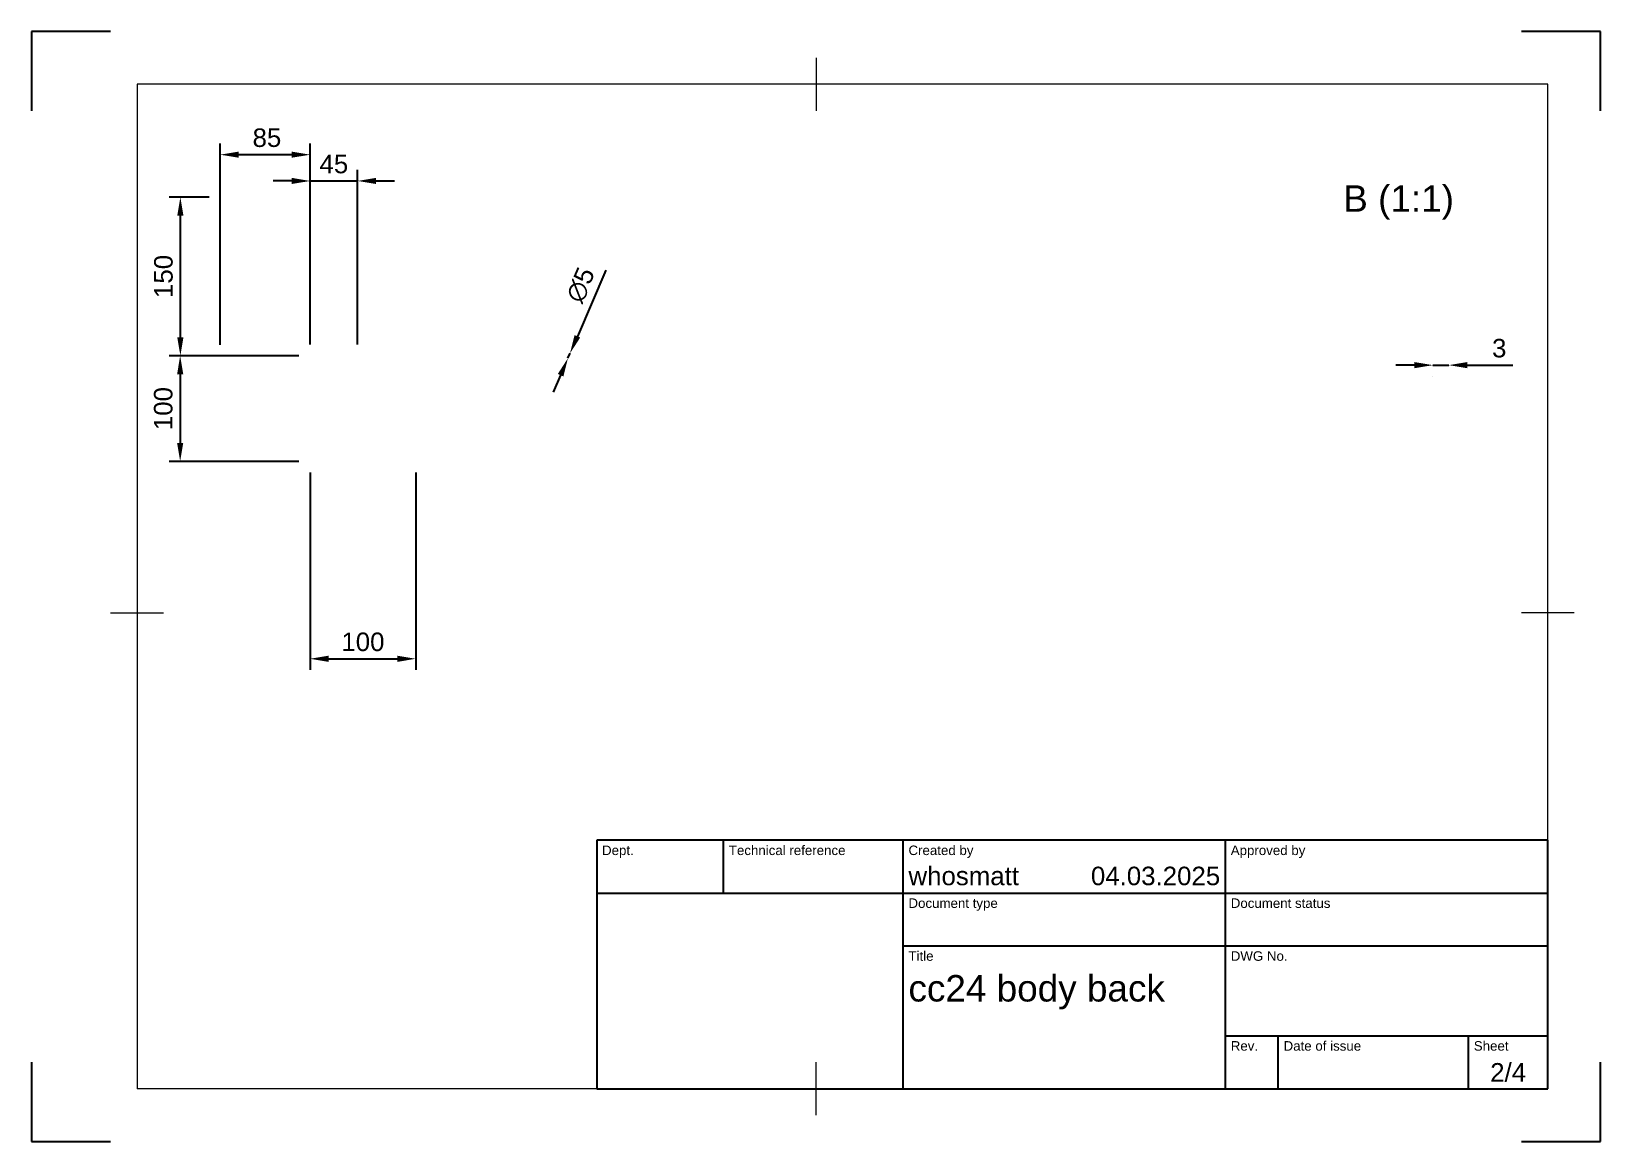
# Paper-space layout 'Sheet2' of a CAD drawing. Header units: millimetres. Extents: x 0 to 297, y 0 to 210.
import ezdxf
from ezdxf.enums import TextEntityAlignment as Align

# ---------------------------------------------------------------- set-up
doc = ezdxf.new("R2010")
doc.units = ezdxf.units.MM
doc.header["$LTSCALE"] = 0.75
for name, color, linetype, lineweight in [('BORDER', 7, 'Continuous', 18), ('FD_Dimensions', 7, 'Continuous', 18), ('TITLEBLOCK', 7, 'Continuous', 25), ('View Labels', 7, 'Continuous', 18)]:
    doc.layers.add(name, color=color, linetype=linetype, lineweight=lineweight)
doc.styles.add('FusionTitle', font='arial.ttf')
doc.styles.get("Standard").update_dxf_attribs({"font": 'arial.ttf'})
doc.dimstyles.new('Dim-ISO-25', dxfattribs={"dimtxt": 3.5, "dimasz": 3.5, "dimexe": 2.1, "dimexo": 2.1, "dimgap": 1.4, "dimtad": 1, "dimzin": 12, "dimdsep": 46, "dimtxsty": 'Standard', "dimcen": 0, "dimazin": 3, "dimtp": 0.1, "dimtm": 0.1, "dimtfac": 0.714286, "dimtmove": 0, "dimatfit": 3, "dimfxl": 1, "dimtzin": 12, "dimarcsym": 0})

# ---------------------------------------------------------------- blocks, each defined once
blk = doc.blocks.new('ISO_A4(L)_SHEET')
at = {"layer": 'BORDER'}
for p, q in [((148.5, 205), (148.5, 195)), ((287, 200), (20, 200)), ((20, 200), (20, 10)), ((287, 10), (287, 200)), ((15, 100), (25, 100)), ((292, 100), (282, 100)), ((148.5, 5), (148.5, 15)), ((287, 10), (20, 10))]:
    blk.add_line(p, q, dxfattribs=at)
at = {"layer": 'Defpoints'}
for p, q in [((0, 210), (0, 195)), ((15, 210), (0, 210)), ((297, 210), (282, 210)), ((297, 195), (297, 210)), ((0, 15), (0, 0)), ((297, 0), (297, 15)), ((0, 0), (15, 0)), ((282, 0), (297, 0))]:
    blk.add_line(p, q, dxfattribs=at)
blk = doc.blocks.new('ISO_TITLEBLOCK')
at = {"layer": 'TITLEBLOCK'}
for p, q in [((0, 47), (-180, 47)), ((-180, 47), (-180, 0)), ((-156, 37), (-156, 47)), ((-122, 0), (-122, 47)), ((-61, 0), (-61, 47)), ((0, 0), (0, 47)), ((-180, 37), (0, 37)), ((-122, 27), (0, 27)), ((-61, 10), (0, 10)), ((-51, 0), (-51, 10)), ((-15, 0), (-15, 10)), ((-180, 0), (0, 0))]:
    blk.add_line(p, q, dxfattribs=at)
at = {"layer": 'TITLEBLOCK', "style": 'FusionTitle'}
for s, p in [('Dept.', (-179, 46)), ('Technical reference', (-155, 46)), ('Created by', (-121, 46)), ('Approved by', (-60, 46)), ('Document type', (-121, 36)), ('Document status', (-60, 36)), ('Title', (-121, 26)), ('DWG No.', (-60, 26)), ('Rev.', (-60, 9)), ('Date of issue', (-50, 9)), ('Sheet', (-14, 9))]:
    blk.add_text(s, height=1.8, dxfattribs=at).set_placement(p, align=Align.TOP_LEFT)
for tag, height, p in [('DEPT', 3.5, (-179, 42)), ('TECHNICAL_REFERENCE', 3.5, (-155, 42)), ('CREATED_BY', 3.5, (-121, 42)), ('APPROVED_BY', 3.5, (-60, 42)), ('DOCUMENT_TYPE', 3.5, (-121, 32)), ('DOCUMENT_STATUS', 3.5, (-60, 32)), ('TITLE_1', 5, (-121, 21.5)), ('TITLE_2', 5, (-121, 14)), ('TITLE_3', 5, (-121, 6.5)), ('DATE_OF_ISSUE', 3.5, (-50, 5))]:
    blk.add_attdef(tag, text='', height=height, dxfattribs=at).set_placement(p, align=Align.TOP_LEFT)
for tag, p in [('CREATED_DATE', (-62, 42)), ('APPROVED_DATE', (-0.99, 42))]:
    blk.add_attdef(tag, text='', height=3.5, dxfattribs=at).set_placement(p, align=Align.TOP_RIGHT)
for tag, height, p in [('DRAWING_NUMBER', 5, (-30.5, 19.75)), ('REV', 3.5, (-56, 4.85)), ('SHEET', 3.5, (-7.5, 4.85))]:
    blk.add_attdef(tag, text='', height=height, dxfattribs=at).set_placement(p, align=Align.TOP_CENTER)
blk = doc.blocks.new('*D44')
at = {"layer": 'Defpoints', "color": 0, "transparency": 16777216}
for p in [(35.75, 186.68), (35.75, 148.63), (52.75, 148.65)]:
    blk.add_point(p, dxfattribs=at)
at = {"layer": 'FD_Dimensions', "color": 0, "lineweight": -2, "transparency": 16777216}
for p, q in [((35.75, 150.73), (35.75, 188.78)), ((52.75, 150.75), (52.75, 188.78)), ((49.25, 186.68), (39.25, 186.68))]:
    blk.add_line(p, q, dxfattribs=at)
at = {"layer": 'FD_Dimensions', "color": 0, "transparency": 16777216}
for points in [[(39.25, 187.26), (39.25, 186.1), (35.75, 186.68)], [(49.25, 187.26), (49.25, 186.1), (52.75, 186.68)]]:
    blk.add_solid(points, dxfattribs=at)
at = {"layer": 'FD_Dimensions', "color": 0, "transparency": 16777216, "insert": (44.58, 189.87), "char_height": 3.5, "attachment_point": 5}
blk.add_mtext('85', dxfattribs=at)
blk = doc.blocks.new('*D46')
at = {"layer": 'Defpoints', "color": 0, "transparency": 16777216}
for p in [(61.75, 181.71), (52.75, 148.65), (61.75, 148.65)]:
    blk.add_point(p, dxfattribs=at)
at = {"layer": 'FD_Dimensions', "color": 0, "lineweight": -2, "transparency": 16777216}
for p, q in [((49.25, 181.71), (45.75, 181.71)), ((52.75, 150.75), (52.75, 183.81)), ((52.75, 181.71), (61.75, 181.71)), ((61.75, 150.75), (61.75, 183.81)), ((65.25, 181.71), (68.75, 181.71))]:
    blk.add_line(p, q, dxfattribs=at)
at = {"layer": 'FD_Dimensions', "color": 0, "transparency": 16777216}
for points in [[(49.25, 182.3), (49.25, 181.13), (52.75, 181.71)], [(65.25, 182.3), (65.25, 181.13), (61.75, 181.71)]]:
    blk.add_solid(points, dxfattribs=at)
at = {"layer": 'FD_Dimensions', "color": 0, "transparency": 16777216, "insert": (57.25, 184.89), "char_height": 3.5, "attachment_point": 5}
blk.add_mtext('45', dxfattribs=at)
blk = doc.blocks.new('*D47')
at = {"layer": 'Defpoints', "color": 0, "transparency": 16777216}
for p in [(52.75, 148.65), (28.16, 128.65), (52.75, 128.65)]:
    blk.add_point(p, dxfattribs=at)
at = {"layer": 'FD_Dimensions', "color": 0, "lineweight": -2, "transparency": 16777216}
for p, q in [((50.65, 148.65), (26.06, 148.65)), ((28.16, 145.15), (28.16, 132.15)), ((50.65, 128.65), (26.06, 128.65))]:
    blk.add_line(p, q, dxfattribs=at)
at = {"layer": 'FD_Dimensions', "color": 0, "transparency": 16777216}
for points in [[(27.58, 145.15), (28.74, 145.15), (28.16, 148.65)], [(27.58, 132.15), (28.74, 132.15), (28.16, 128.65)]]:
    blk.add_solid(points, dxfattribs=at)
at = {"layer": 'FD_Dimensions', "color": 0, "transparency": 16777216, "insert": (24.97, 138.65), "char_height": 3.5, "attachment_point": 5, "rotation": 90}
blk.add_mtext('100', dxfattribs=at)
blk = doc.blocks.new('*D51')
at = {"layer": 'Defpoints', "color": 0, "transparency": 16777216}
for p in [(52.75, 128.65), (72.75, 128.65), (72.75, 91.33)]:
    blk.add_point(p, dxfattribs=at)
at = {"layer": 'FD_Dimensions', "color": 0, "lineweight": -2, "transparency": 16777216}
for p, q in [((52.75, 126.55), (52.75, 89.23)), ((72.75, 126.55), (72.75, 89.23)), ((56.25, 91.33), (69.25, 91.33))]:
    blk.add_line(p, q, dxfattribs=at)
at = {"layer": 'FD_Dimensions', "color": 0, "transparency": 16777216}
for points in [[(56.25, 91.91), (56.25, 90.74), (52.75, 91.33)], [(69.25, 91.91), (69.25, 90.74), (72.75, 91.33)]]:
    blk.add_solid(points, dxfattribs=at)
at = {"layer": 'FD_Dimensions', "color": 0, "transparency": 16777216, "insert": (62.75, 94.51), "char_height": 3.5, "attachment_point": 5}
blk.add_mtext('100', dxfattribs=at)
blk = doc.blocks.new('*D56')
at = {"layer": 'Defpoints', "color": 0, "transparency": 16777216}
for p in [(265.27, 146.89), (268.27, 146.87), (268.27, 146.87)]:
    blk.add_point(p, dxfattribs=at)
at = {"layer": 'FD_Dimensions', "color": 0, "lineweight": -2, "transparency": 16777216}
for p, q in [((261.77, 146.87), (258.27, 146.87)), ((265.27, 146.87), (268.27, 146.87)), ((271.77, 146.87), (280.36, 146.87)), ((265.27, 144.79), (265.27, 144.77))]:
    blk.add_line(p, q, dxfattribs=at)
at = {"layer": 'FD_Dimensions', "color": 0, "transparency": 16777216}
for points in [[(261.77, 147.45), (261.77, 146.29), (265.27, 146.87)], [(271.77, 147.45), (271.77, 146.29), (268.27, 146.87)]]:
    blk.add_solid(points, dxfattribs=at)
at = {"layer": 'FD_Dimensions', "color": 0, "transparency": 16777216, "insert": (277.81, 150.06), "char_height": 3.5, "attachment_point": 5}
blk.add_mtext('3', dxfattribs=at)
blk = doc.blocks.new('*D57')
at = {"layer": 'Defpoints', "color": 0, "transparency": 16777216}
for p in [(101.95, 149.11), (101.55, 148.19)]:
    blk.add_point(p, dxfattribs=at)
at = {"layer": 'FD_Dimensions', "color": 0, "lineweight": -2, "transparency": 16777216}
for p, q in [((108.73, 164.83), (103.33, 152.32)), ((101.55, 148.19), (101.95, 149.11)), ((100.17, 144.97), (98.78, 141.76))]:
    blk.add_line(p, q, dxfattribs=at)
at = {"layer": 'FD_Dimensions', "color": 0, "transparency": 16777216}
for points in [[(102.8, 152.55), (103.87, 152.09), (101.95, 149.11)], [(99.63, 145.2), (100.7, 144.74), (101.55, 148.19)]]:
    blk.add_solid(points, dxfattribs=at)
at = {"layer": 'FD_Dimensions', "color": 0, "transparency": 16777216, "insert": (103.94, 162.03), "char_height": 3.5, "attachment_point": 5, "rotation": 66.6805}
blk.add_mtext('∅5', dxfattribs=at)
blk = doc.blocks.new('*D73')
at = {"layer": 'Defpoints', "color": 0, "transparency": 16777216}
for p in [(28.2, 178.65), (35.75, 178.65), (52.75, 148.65)]:
    blk.add_point(p, dxfattribs=at)
at = {"layer": 'FD_Dimensions', "color": 0, "lineweight": -2, "transparency": 16777216}
for p, q in [((33.65, 178.65), (26.1, 178.65)), ((28.2, 152.15), (28.2, 175.15)), ((50.65, 148.65), (26.1, 148.65))]:
    blk.add_line(p, q, dxfattribs=at)
at = {"layer": 'FD_Dimensions', "color": 0, "transparency": 16777216}
for points in [[(27.61, 175.15), (28.78, 175.15), (28.2, 178.65)], [(27.61, 152.15), (28.78, 152.15), (28.2, 148.65)]]:
    blk.add_solid(points, dxfattribs=at)
at = {"layer": 'FD_Dimensions', "color": 0, "transparency": 16777216, "insert": (25.01, 163.65), "char_height": 3.5, "attachment_point": 5, "rotation": 90}
blk.add_mtext('150', dxfattribs=at)

psp = doc.layouts.new('Sheet2')

# ---------------------------------------------------------------- block references
at = {"layer": 'BORDER'}
psp.add_blockref('ISO_A4(L)_SHEET', (0, 0), dxfattribs=at)
at = {"layer": 'TITLEBLOCK'}
psp.add_blockref('ISO_TITLEBLOCK', (287, 10), dxfattribs=at).add_auto_attribs({'CREATED_DATE': '04.03.2025', 'SHEET': '2/4', 'TITLE_1': 'cc24 body back', 'CREATED_BY': 'whosmatt'})

# ---------------------------------------------------------------- texts
at = {"layer": 'View Labels', "insert": (258.766, 174.3844), "char_height": 5, "width": 22.697817, "attachment_point": 8}
psp.add_mtext('B (1:1)', dxfattribs=at)

# ---------------------------------------------------------------- dimensions: what is measured, and where the dimension line sits
at = {"layer": 'FD_Dimensions'}
dim = psp.add_linear_dim(base=(35.7534, 186.681), p1=(52.7505, 148.6461), p2=(35.7534, 148.6256), text='85', dimstyle='Dim-ISO-25', override={"dimlfac": -5}, dxfattribs=at)
dim.commit()
dim.dimension.update_dxf_attribs({"geometry": '*D44', "text_midpoint": (44.579, 186.681), "dimtype": 160})
for base, p1, p2, picture, middle in [((61.7497, 181.7129), (52.7505, 148.6461), (61.7497, 148.6461), '*D46', (57.2501, 181.7129)), ((72.7505, 91.3255), (52.7505, 128.6486), (72.7505, 128.6486), '*D51', (62.7505, 91.3255))]:
    dim = psp.add_linear_dim(base=base, p1=p1, p2=p2, angle=0, dimstyle='Dim-ISO-25', override={"dimlfac": -5}, dxfattribs=at)
    dim.commit()
    dim.dimension.update_dxf_attribs({"geometry": picture, "text_midpoint": middle, "dimtype": 161})
dim = psp.add_linear_dim(base=(28.195, 178.6493), p1=(52.7505, 148.6461), p2=(35.7534, 178.6493), angle=270, text='150', dimstyle='Dim-ISO-25', override={"dimlfac": -5, "dimclrd": 0, "dimclre": 0}, dxfattribs=at)
dim.commit()
dim.dimension.update_dxf_attribs({"geometry": '*D73', "text_midpoint": (25.008, 163.6477)})
dim = psp.add_diameter_dim_2p(p1=(101.5518, 148.187), p2=(101.9476, 149.1053), dimstyle='Dim-ISO-25', override={"dimlfac": -5}, dxfattribs=at)
dim.commit()
dim.dimension.update_dxf_attribs({"geometry": '*D57', "text_midpoint": (106.9588, 160.7302), "dimtype": 163})
dim = psp.add_linear_dim(base=(268.266, 146.87), p1=(265.266, 146.8949), p2=(268.266, 146.87), dimstyle='Dim-ISO-25', override={"dimlfac": -1, "dimclrd": 0, "dimclre": 0}, dxfattribs=at)
dim.commit()
dim.dimension.update_dxf_attribs({"geometry": '*D56', "text_midpoint": (277.812, 150.0582)})
dim = psp.add_linear_dim(base=(28.1597, 128.6486), p1=(52.7505, 148.6461), p2=(52.7505, 128.6486), angle=270, text='100', dimstyle='Dim-ISO-25', override={"dimlfac": -5}, dxfattribs=at)
dim.commit()
dim.dimension.update_dxf_attribs({"geometry": '*D47', "text_midpoint": (28.1597, 138.6473), "dimtype": 161})

doc.saveas('drawing.dxf')
